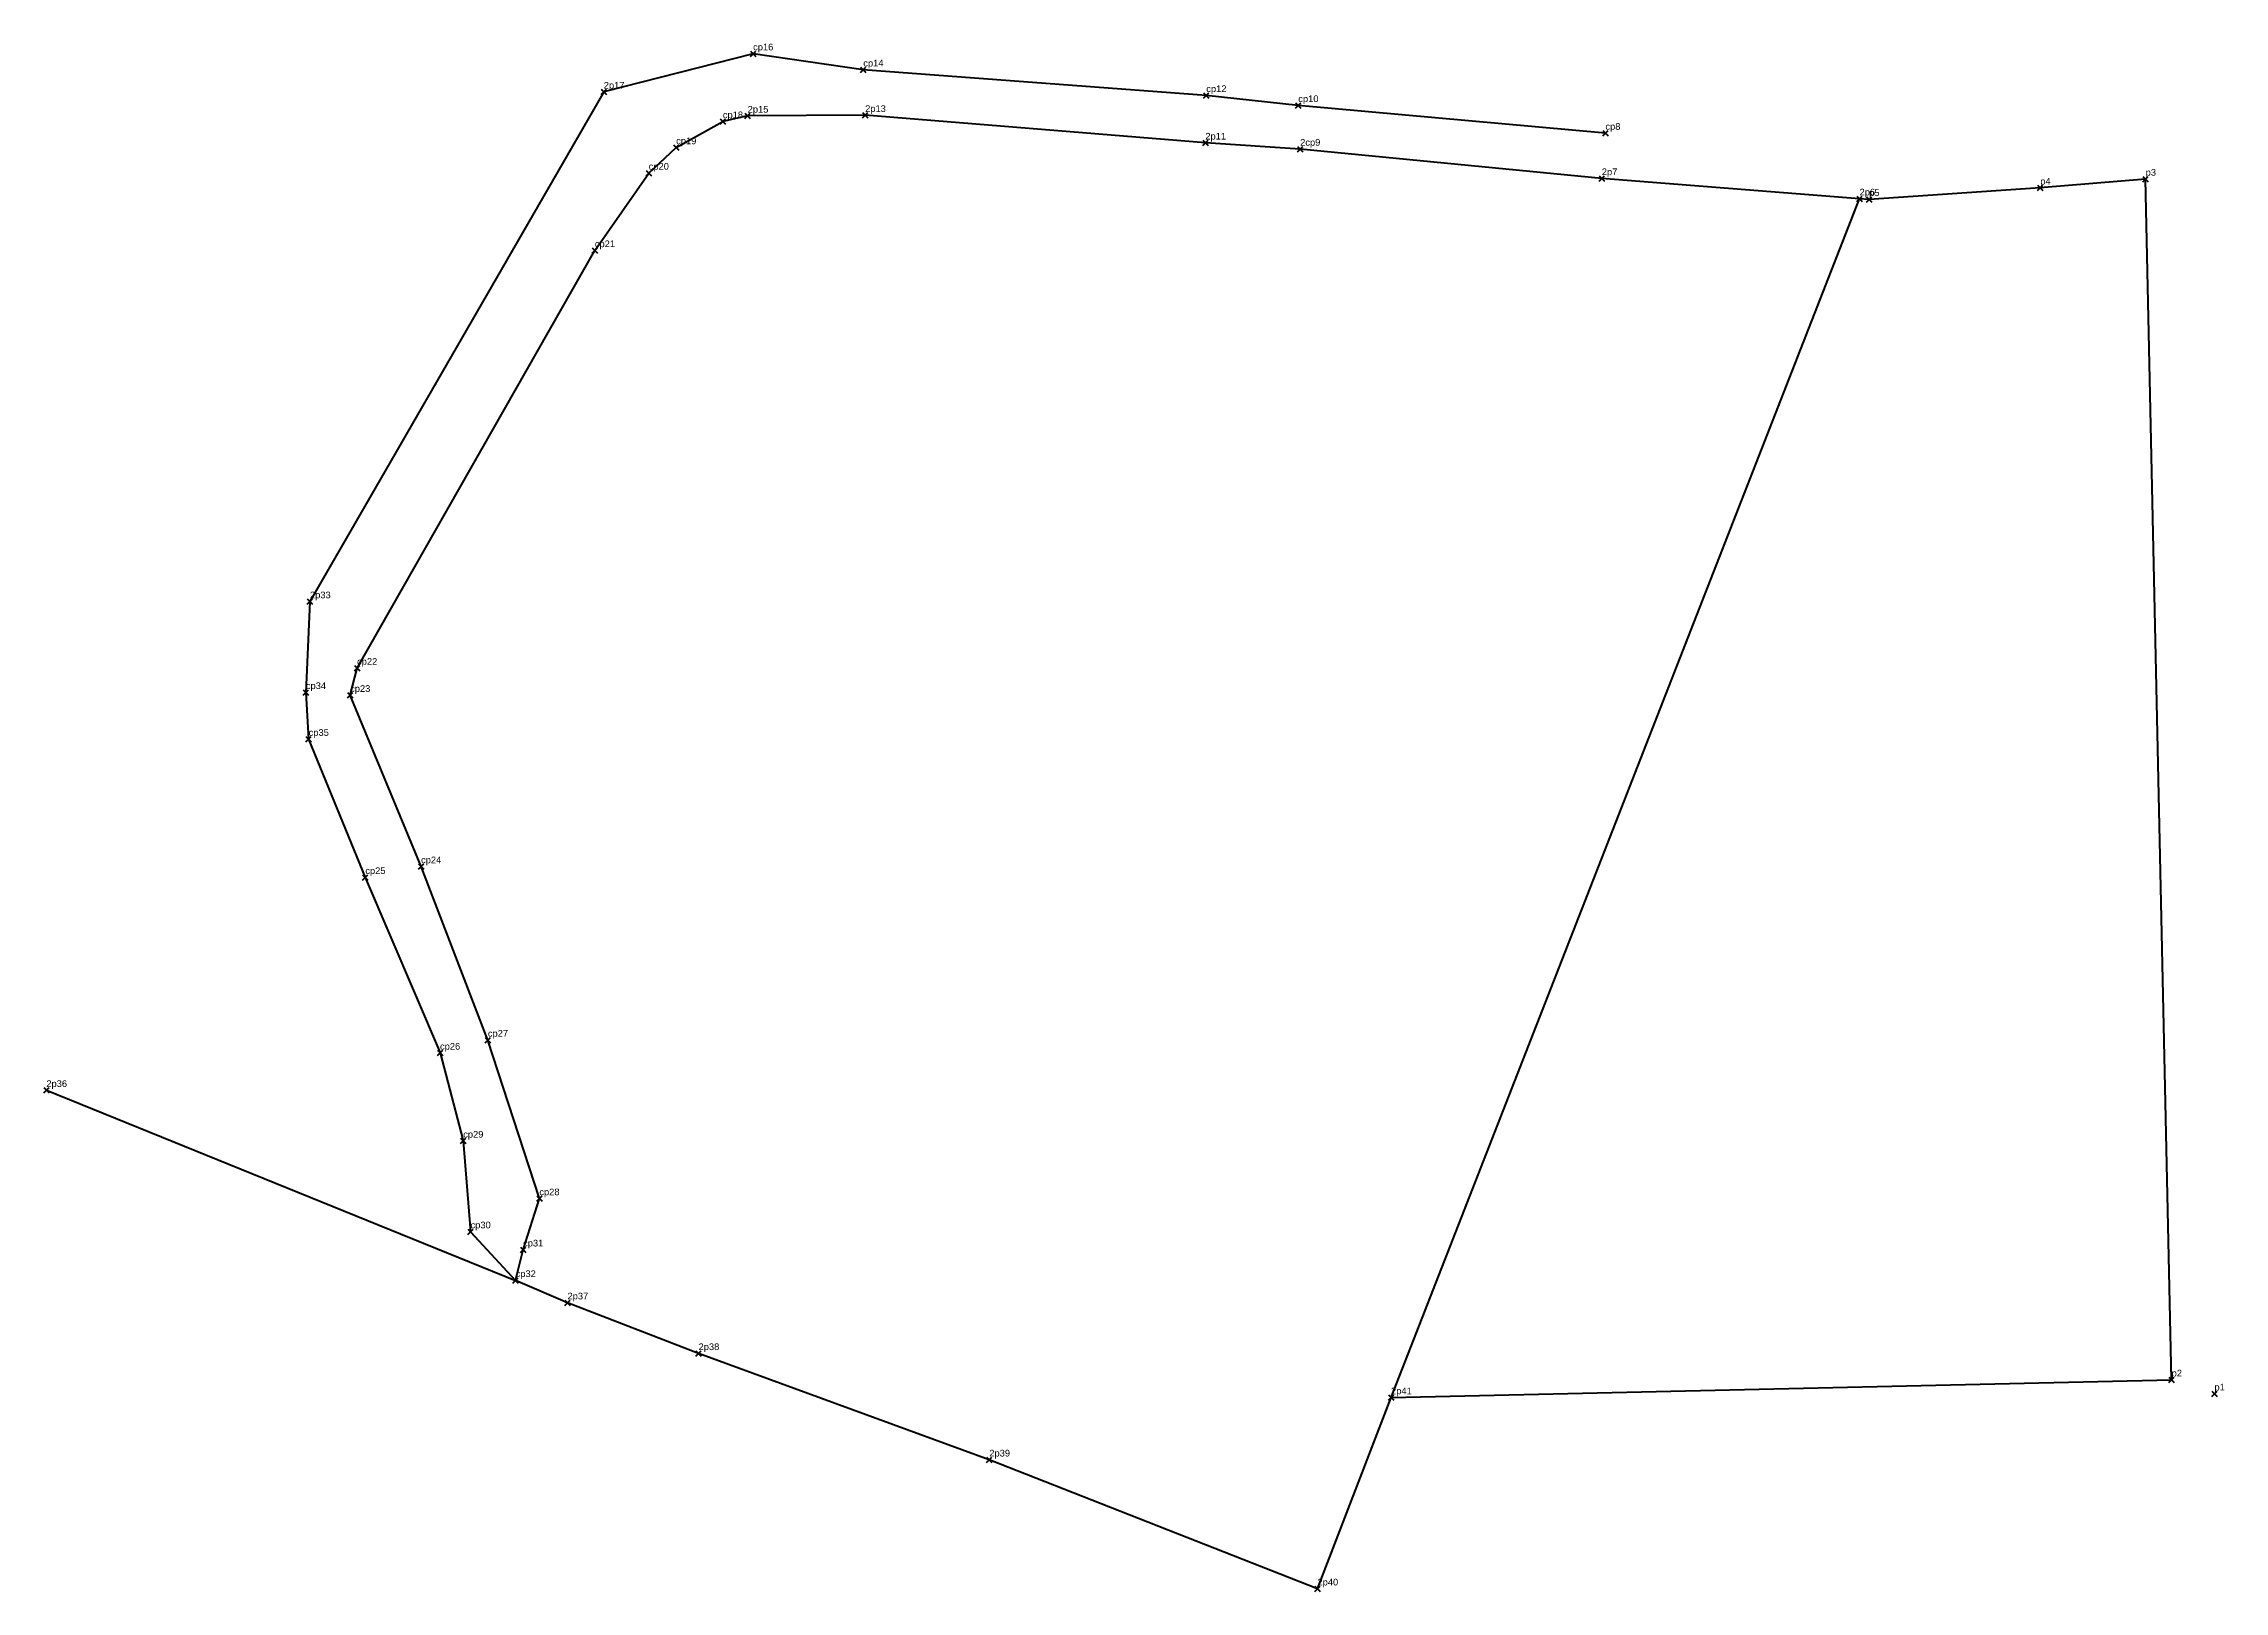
# Model space of a CAD drawing. Header units: millimetres. Extents: x 618274 to 618438, y 1315771 to 1315887.
import ezdxf

# ---------------------------------------------------------------- set-up
doc = ezdxf.new("R2010")
doc.units = ezdxf.units.MM
doc.header["$PDMODE"] = 3
doc.header["$PDSIZE"] = 0.2
for name, color, linetype, lineweight in [('Line', 250, 'CONTINUOUS', 100), ('Point', 5, 'CONTINUOUS', 100), ('Point_Name', 1, 'CONTINUOUS', 100)]:
    doc.layers.add(name, color=color, linetype=linetype, lineweight=lineweight)
doc.styles.get("Standard").update_dxf_attribs({"font": 'arial.ttf', "width": 0.65})

msp = doc.modelspace()

# ---------------------------------------------------------------- linework, layer by layer
at = {"layer": 'Line'}
for points in [[(618391.56, 1315880.3), (618368.53, 1315882.38), (618361.63, 1315883.13), (618335.91, 1315885.05), (618327.65, 1315886.26), (618316.45, 1315883.39), (618294.42, 1315845.17)], [(618304.17, 1315811.32), (618305.91, 1315804.72), (618306.46, 1315797.92), (618309.84, 1315794.27), (618310.4, 1315796.56), (618311.62, 1315800.4), (618307.76, 1315812.29), (618302.75, 1315825.3), (618297.43, 1315838.15), (618297.95, 1315840.18), (618315.78, 1315871.5), (618319.82, 1315877.31), (618321.88, 1315879.22), (618325.38, 1315881.17)], [(618327.24, 1315881.59), (618325.38, 1315881.17)], [(618411.34, 1315875.33), (618410.62, 1315875.38), (618391.29, 1315876.9), (618368.67, 1315879.11), (618361.56, 1315879.57), (618336.05, 1315881.64), (618327.24, 1315881.59)], [(618424.17, 1315876.19), (618411.34, 1315875.33)], [(618432.07, 1315876.86), (618424.17, 1315876.19)], [(618434.02, 1315786.81), (618432.07, 1315876.86)], [(618375.49, 1315785.48), (618410.62, 1315875.38)], [(618411.34, 1315875.33)], [(618294.42, 1315845.17), (618294.11, 1315838.36), (618294.32, 1315834.85), (618298.57, 1315824.49), (618304.17, 1315811.32)], [(618274.65, 1315808.52)], [(618274.65, 1315808.52), (618309.84, 1315794.27)], [(618313.73, 1315792.59), (618309.84, 1315794.27)], [(618313.73, 1315792.59)], [(618369.97, 1315771.14), (618345.36, 1315780.81), (618323.56, 1315788.79), (618313.73, 1315792.59)], [(618369.97, 1315771.14), (618375.49, 1315785.48), (618434.02, 1315786.81)]]:
    msp.add_lwpolyline(points, dxfattribs=at)
at = {"layer": 'Point'}
for p in [(618327.65, 1315886.26, 37.5), (618335.91, 1315885.05, 37.4), (618316.45, 1315883.39, 37.51), (618361.63, 1315883.13, 37.47), (618368.53, 1315882.38, 37.69), (618325.38, 1315881.17, 37.73), (618327.24, 1315881.59, 37.36), (618336.05, 1315881.64, 37.25), (618321.88, 1315879.22, 37.43), (618361.56, 1315879.57, 37.74), (618368.67, 1315879.11, 37.74), (618391.56, 1315880.3, 37.55), (618319.82, 1315877.31, 37.48), (618391.29, 1315876.9, 37.5), (618424.17, 1315876.19, 35.08), (618432.07, 1315876.86, 34.64), (618410.62, 1315875.38, 36.04), (618411.34, 1315875.33, 36.01), (618315.78, 1315871.5, 37.68), (618294.42, 1315845.17, 39.33), (618297.95, 1315840.18, 39.65), (618294.11, 1315838.36, 39.78), (618297.43, 1315838.15, 39.7), (618294.32, 1315834.85, 39.92), (618302.75, 1315825.3, 39.77), (618298.57, 1315824.49, 40.03), (618307.76, 1315812.29, 40.09), (618304.17, 1315811.32, 40.18), (618274.65, 1315808.52, 41.72), (618305.91, 1315804.72, 40.68), (618311.62, 1315800.4, 40.27), (618306.46, 1315797.92, 40.79), (618310.4, 1315796.56, 40.49), (618309.84, 1315794.27, 40.67), (618313.73, 1315792.59, 40.57), (618323.56, 1315788.79, 40.64), (618434.02, 1315786.81, 35.4), (618375.49, 1315785.48, 35.92), (618437.23, 1315785.76, 34.89), (618345.36, 1315780.81, 38.16), (618369.97, 1315771.14, 37.25)]:
    msp.add_point(p, dxfattribs=at)

# ---------------------------------------------------------------- texts
at = {"layer": 'Point_Name'}
for s, p in [('cp16', (618327.65, 1315886.51)), ('cp14', (618335.91, 1315885.3)), ('2p17', (618316.45, 1315883.64)), ('cp12', (618361.63, 1315883.38)), ('cp10', (618368.53, 1315882.63)), ('cp18', (618325.38, 1315881.42)), ('2p15', (618327.24, 1315881.84)), ('2p13', (618336.05, 1315881.89)), ('cp8', (618391.56, 1315880.55)), ('cp19', (618321.88, 1315879.47)), ('2p11', (618361.56, 1315879.82)), ('2cp9', (618368.67, 1315879.36)), ('cp20', (618319.82, 1315877.56)), ('2p7', (618391.29, 1315877.15)), ('p3', (618432.07, 1315877.11)), ('2p6', (618410.62, 1315875.63)), ('p5', (618411.34, 1315875.58)), ('p4', (618424.17, 1315876.44)), ('cp21', (618315.78, 1315871.75)), ('2p33', (618294.42, 1315845.42)), ('cp22', (618297.95, 1315840.43)), ('cp34', (618294.11, 1315838.61)), ('cp23', (618297.43, 1315838.4)), ('cp35', (618294.32, 1315835.1)), ('cp24', (618302.75, 1315825.55)), ('cp25', (618298.57, 1315824.74)), ('cp27', (618307.76, 1315812.54)), ('cp26', (618304.17, 1315811.57)), ('2p36', (618274.65, 1315808.77)), ('cp29', (618305.91, 1315804.97)), ('cp28', (618311.62, 1315800.65)), ('cp30', (618306.46, 1315798.17)), ('cp31', (618310.4, 1315796.81)), ('cp32', (618309.84, 1315794.52)), ('2p37', (618313.73, 1315792.84)), ('2p38', (618323.56, 1315789.04)), ('2p41', (618375.49, 1315785.73)), ('p2', (618434.02, 1315787.06)), ('p1', (618437.23, 1315786.01)), ('2p39', (618345.36, 1315781.06)), ('2p40', (618369.97, 1315771.39))]:
    msp.add_text(s, height=0.5, dxfattribs=at).set_placement(p)

doc.saveas('drawing.dxf')
